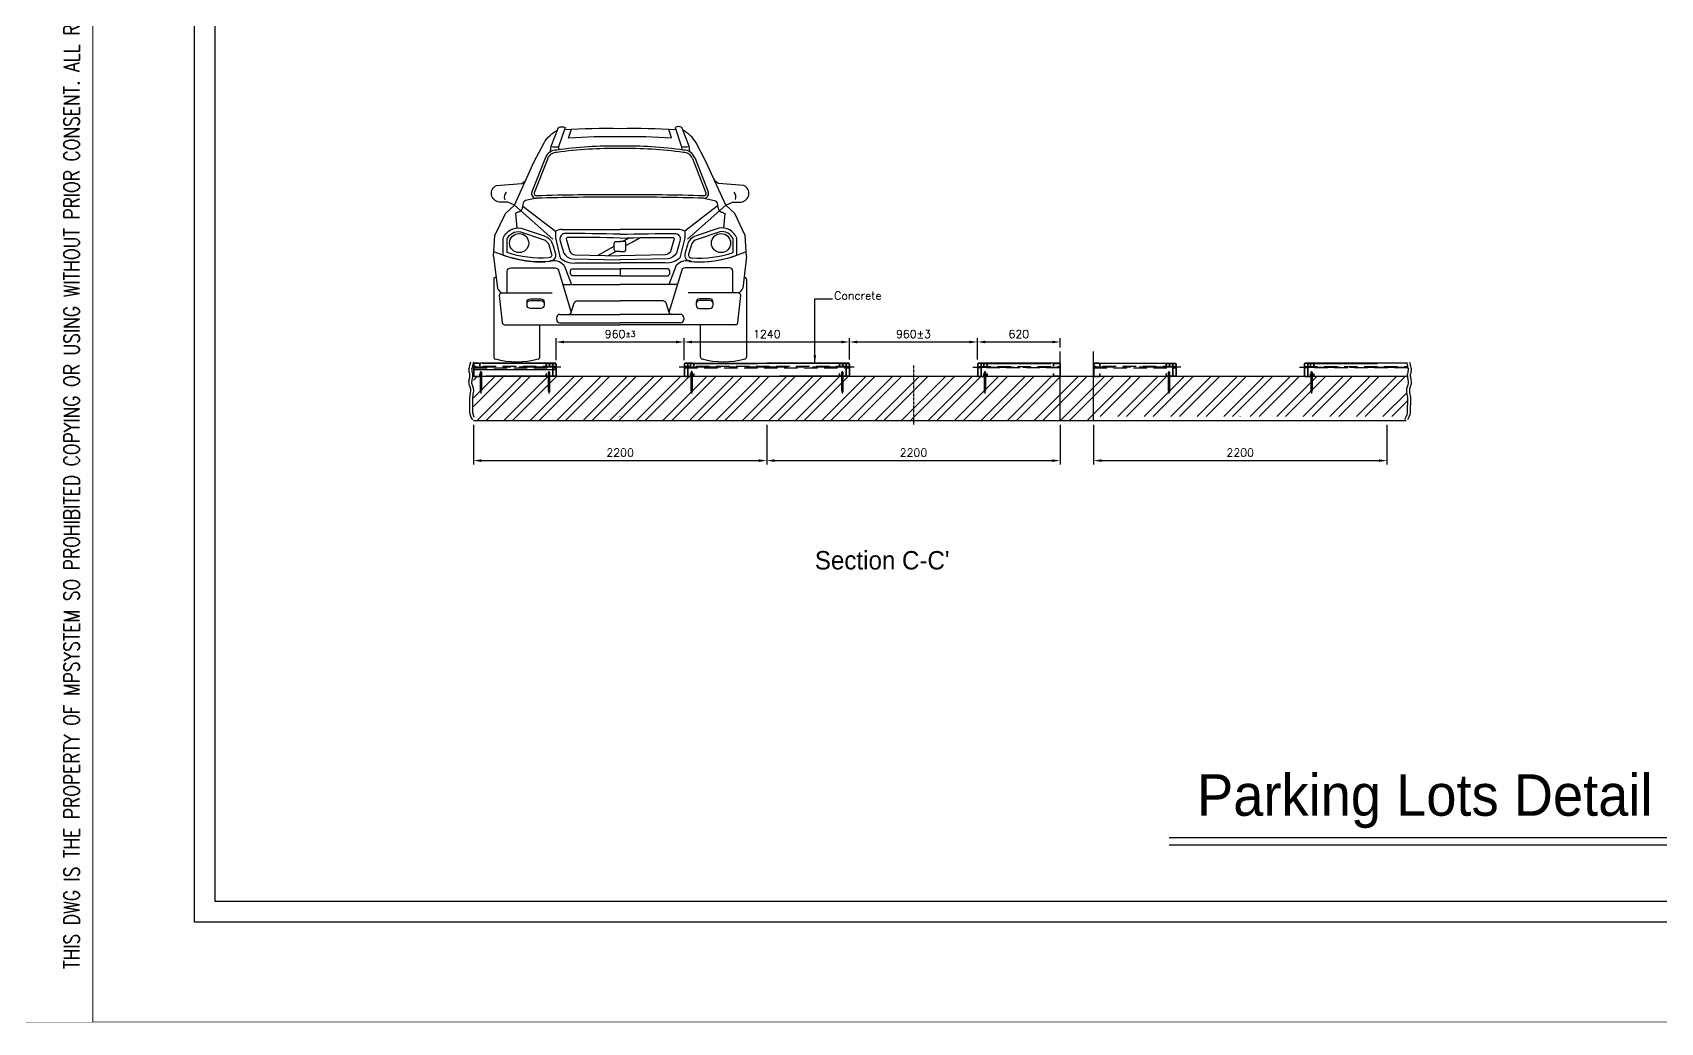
# Model space of a CAD drawing. Header units: millimetres. Extents: x -5 to 1510635, y -6 to 71285.
# Drawn here: x 1149896 to 1174312, y -6 to 14850 of the extents above; entities that cross this region are included whole.
import ezdxf

# ---------------------------------------------------------------- set-up
doc = ezdxf.new("R2010")
doc.units = ezdxf.units.MM
doc.header["$LTSCALE"] = 1000
for name, pattern in [('CENTER', [2, 1.25, -0.25, 0.25, -0.25]), ('DASHEDX2', [1.5, 1, -0.5]), ('PHANTOMX2', [5, 2.5, -0.5, 0.5, -0.5, 0.5, -0.5])]:
    doc.linetypes.add(name, pattern=pattern)
for name, color, linetype in [('1', 1, 'CENTER'), ('2', 42, 'Continuous'), ('3', 3, 'Continuous'), ('4', 4, 'DASHEDX2'), ('5', 5, 'PHANTOMX2'), ('MP-1', 1, 'CENTER'), ('MP-2', 42, 'Continuous'), ('MP-7', 7, 'Continuous'), ('MP-8', 8, 'Continuous'), ('STEELPIPE_D10_-0', 7, 'Continuous'), ('TEXT', 3, 'Continuous')]:
    doc.layers.add(name, color=color, linetype=linetype)
doc.styles.add('ROMANS', font='ROMANS.shx')
doc.styles.add('울릉도L', font='')
doc.styles.get('울릉도L').set_extended_font_data('HYwulM')
doc.dimstyles.get("Standard").update_dxf_attribs({"dimtxt": 0.18, "dimasz": 0.18, "dimexe": 0.18, "dimexo": 0.0625, "dimgap": 0.09, "dimtad": 0, "dimtih": 1, "dimtoh": 1, "dimdec": 4, "dimzin": 0, "dimdsep": 46, "dimtxsty": 'Standard', "dimcen": 0.09, "dimadec": 0, "dimazin": 0, "dimtfac": 1, "dimtdec": 4, "dimtofl": 0, "dimtmove": 0, "dimatfit": 3, "dimfxl": 1, "dimtolj": 1, "dimtzin": 0, "dimarcsym": 0})

# ---------------------------------------------------------------- blocks, each defined once
blk = doc.blocks.new('*D142')
at = {"layer": '2', "color": 1, "lineweight": -2, "transparency": 16777216}
for p, q in [((1159669, 9943), (1159669, 10266)), ((1162149, 9943), (1162149, 10266)), ((1159789, 10206), (1162029, 10206))]:
    blk.add_line(p, q, dxfattribs=at)
at = {"layer": '2', "color": 1, "transparency": 16777216}
for points in [[(1159789, 10226), (1159789, 10186), (1159669, 10206)], [(1162029, 10226), (1162029, 10186), (1162149, 10206)]]:
    blk.add_solid(points, dxfattribs=at)
at = {"layer": 'DEFPOINTS', "color": 0, "transparency": 16777216}
for p in [(1162149, 10206), (1159669, 9883), (1162149, 9883)]:
    blk.add_point(p, dxfattribs=at)
at = {"layer": '2', "color": 7, "transparency": 16777216, "insert": (1160909, 10326), "char_height": 120, "attachment_point": 5, "style": 'ROMANS'}
blk.add_mtext('\\A1;1240', dxfattribs=at)
blk = doc.blocks.new('*D143')
at = {"layer": '2', "color": 1, "lineweight": -2, "transparency": 16777216}
for p, q in [((1160909, 8961), (1160909, 8366)), ((1165309, 8961), (1165309, 8366)), ((1161029, 8426), (1165189, 8426))]:
    blk.add_line(p, q, dxfattribs=at)
at = {"layer": '2', "color": 1, "transparency": 16777216}
for points in [[(1161029, 8446), (1161029, 8406), (1160909, 8426)], [(1165189, 8446), (1165189, 8406), (1165309, 8426)]]:
    blk.add_solid(points, dxfattribs=at)
at = {"layer": 'DEFPOINTS', "color": 0, "transparency": 16777216}
for p in [(1160909, 9021), (1165309, 9021), (1165309, 8426)]:
    blk.add_point(p, dxfattribs=at)
at = {"layer": '2', "color": 7, "transparency": 16777216, "insert": (1163109, 8546), "char_height": 120, "attachment_point": 5, "style": 'ROMANS'}
blk.add_mtext('\\A1;2200', dxfattribs=at)
blk = doc.blocks.new('*D144')
at = {"layer": '2', "color": 1, "lineweight": -2, "transparency": 16777216}
for p, q in [((1156509, 8961), (1156509, 8366)), ((1160909, 8961), (1160909, 8366)), ((1156629, 8426), (1160789, 8426))]:
    blk.add_line(p, q, dxfattribs=at)
at = {"layer": '2', "color": 1, "transparency": 16777216}
for points in [[(1156629, 8446), (1156629, 8406), (1156509, 8426)], [(1160789, 8446), (1160789, 8406), (1160909, 8426)]]:
    blk.add_solid(points, dxfattribs=at)
at = {"layer": 'DEFPOINTS', "color": 0, "transparency": 16777216}
for p in [(1156509, 9021), (1160909, 9021), (1160909, 8426)]:
    blk.add_point(p, dxfattribs=at)
at = {"layer": '2', "color": 7, "transparency": 16777216, "insert": (1158709, 8546), "char_height": 120, "attachment_point": 5, "style": 'ROMANS'}
blk.add_mtext('\\A1;2200', dxfattribs=at)
blk = doc.blocks.new('*D145')
at = {"layer": '2', "color": 1, "lineweight": -2, "transparency": 16777216}
for p, q in [((1164069, 9943), (1164069, 10266)), ((1165309, 10122), (1165309, 10266)), ((1164189, 10206), (1165189, 10206))]:
    blk.add_line(p, q, dxfattribs=at)
at = {"layer": '2', "color": 1, "transparency": 16777216}
for points in [[(1164189, 10226), (1164189, 10186), (1164069, 10206)], [(1165189, 10226), (1165189, 10186), (1165309, 10206)]]:
    blk.add_solid(points, dxfattribs=at)
at = {"layer": 'DEFPOINTS', "color": 0, "transparency": 16777216}
for p in [(1165309, 10206), (1165309, 10062), (1164069, 9883)]:
    blk.add_point(p, dxfattribs=at)
at = {"layer": '2', "color": 7, "transparency": 16777216, "insert": (1164689, 10326), "char_height": 120, "attachment_point": 5, "style": 'ROMANS'}
blk.add_mtext('\\A1;620', dxfattribs=at)
blk = doc.blocks.new('*D146')
at = {"layer": '2', "color": 1, "lineweight": -2, "transparency": 16777216}
for p, q in [((1162149, 9943), (1162149, 10266)), ((1164069, 9943), (1164069, 10266)), ((1162269, 10206), (1163949, 10206))]:
    blk.add_line(p, q, dxfattribs=at)
at = {"layer": '2', "color": 1, "transparency": 16777216}
for points in [[(1162269, 10226), (1162269, 10186), (1162149, 10206)], [(1163949, 10226), (1163949, 10186), (1164069, 10206)]]:
    blk.add_solid(points, dxfattribs=at)
at = {"layer": 'DEFPOINTS', "color": 0, "transparency": 16777216}
for p in [(1164069, 10206), (1162149, 9883), (1164069, 9883)]:
    blk.add_point(p, dxfattribs=at)
at = {"layer": '2', "color": 7, "transparency": 16777216, "insert": (1163109, 10326), "char_height": 120, "attachment_point": 5, "style": 'ROMANS'}
blk.add_mtext('\\A1;960%%P3', dxfattribs=at)
blk = doc.blocks.new('suv2')
at = {"layer": 'MP-2'}
for p, q in [((120045, -45772, 0), (120067, -45705, 0)), ((120817, -45772, 0), (120796, -45705, 0)), ((119872, -45918, 0), (119770, -46174, 0)), ((119888, -45925, 0), (119787, -46181, 0)), ((120974, -45925, 0), (121075, -46181, 0)), ((120991, -45918, 0), (121092, -46174, 0)), ((119492, -46502, 0), (119572, -46336, 0)), ((119572, -46336, 0), (119640, -46274, 0)), ((121291, -46336, 0), (121223, -46274, 0)), ((121370, -46502, 0), (121291, -46336, 0)), ((119482, -46659, 0), (119492, -46502, 0)), ((119995, -46457, 0), (120431, -46457, 0)), ((120867, -46457, 0), (120431, -46457, 0)), ((121380, -46659, 0), (121370, -46502, 0)), ((119482, -46659, 0), (119512, -46897, 0)), ((120011, -46728, 0), (120066, -46871, 0)), ((120851, -46728, 0), (120796, -46871, 0)), ((121380, -46659, 0), (121351, -46897, 0)), ((119483, -46833, 0), (119483, -47412, 0)), ((119502, -46815, 0), (119500, -46815, 0)), ((121361, -46815, 0), (121362, -46815, 0)), ((121380, -46833, 0), (121380, -47412, 0)), ((119585, -46933, 0), (119921, -46933, 0)), ((120109, -46993, 0), (120431, -46993, 0)), ((120753, -46993, 0), (120431, -46993, 0)), ((121277, -46933, 0), (120941, -46933, 0)), ((119953, -47119, 0), (119953, -47132, 0)), ((119979, -47094, 0), (120042, -47094, 0)), ((120042, -47094, 0), (120431, -47094, 0)), ((120065, -47080, 0), (120087, -47007, 0)), ((120431, -47093, 0), (120431, -47093, 0)), ((120820, -47094, 0), (120431, -47094, 0)), ((120798, -47080, 0), (120776, -47007, 0)), ((120884, -47094, 0), (120820, -47094, 0)), ((120909, -47119, 0), (120909, -47132, 0)), ((119565, -47172, 0), (120431, -47172, 0)), ((119829, -47412, 0), (119829, -47172, 0)), ((119979, -47157, 0), (120431, -47157, 0)), ((120884, -47157, 0), (120431, -47157, 0)), ((121297, -47172, 0), (120431, -47172, 0)), ((121033, -47412, 0), (121033, -47172, 0))]:
    blk.add_line(p, q, dxfattribs=at)
at = {"layer": 'MP-2', "elevation": 0}
for points in [[(119640, -46274), (119787, -45947), (119861, -45807, -0.139233), (119959, -45713, -0.251437)], [(119909, -45873), (119913, -45833), (119968, -45691, -0.253027), (120019, -45693), (119970, -45836), (119969, -45861)], [(120953, -45873), (120950, -45833), (120895, -45691, 0.253027), (120843, -45693), (120892, -45836), (120893, -45861)], [(121223, -46274), (121075, -45947), (121002, -45807, 0.139233), (120903, -45713, 0.251437)], [(119640, -46274), (119589, -46251), (119524, -46251, -0.745237), (119503, -46126), (119693, -46112, 0.169699), (119730, -46074, -0.431302)], [(121223, -46274), (121273, -46251), (121339, -46251, 0.745237), (121360, -46126), (121169, -46112, -0.169699), (121133, -46074, 0.431302)], [(119803, -46223), (119722, -46240, 0.276587), (119701, -46270, -0.077857), (119693, -46306, -0.231492), (119671, -46326, 0.061744), (119646, -46337), (119657, -46446)], [(121058, -46223), (121140, -46240, -0.276587), (121161, -46270, 0.077857), (121169, -46306, 0.231492), (121191, -46326, -0.061744), (121216, -46337), (121206, -46446)], [(119583, -46630), (119583, -46528, -0.33789), (119683, -46474), (119853, -46531, -0.276993), (119899, -46580), (119917, -46642, -0.555849), (119896, -46670, -0.096892), (119583, -46630, -4.643701)], [(119947, -46470), (119947, -46520), (119982, -46669, 0.223179), (120092, -46708), (120431, -46708)], [(120431, -46493, 0.006475), (120012, -46487, 0.451347), (119982, -46544), (120010, -46634, 0.251202), (120071, -46676), (120431, -46684)], [(120916, -46470), (120916, -46520), (120880, -46669, -0.223179), (120771, -46708), (120431, -46708)], [(120431, -46493, -0.006475), (120850, -46487, -0.451347), (120880, -46544), (120853, -46634, -0.251202), (120791, -46676), (120431, -46684)], [(121279, -46630), (121279, -46528, 0.33789), (121179, -46474), (121010, -46531, 0.276993), (120963, -46580), (120945, -46642, 0.555849), (120967, -46670, 0.096892), (121279, -46630, 4.643701)], [(120431, -46521, 0.006132), (120035, -46516, 0.412561), (120028, -46535), (120055, -46622, 0.233136), (120091, -46647), (120431, -46655)], [(120431, -46621), (120400, -46621, -0.414214), (120387, -46608), (120387, -46559, -0.414214), (120400, -46546), (120431, -46546)], [(120431, -46521, -0.006132), (120828, -46516, -0.412561), (120835, -46535), (120808, -46622, -0.233136), (120771, -46647), (120431, -46655)], [(120431, -46621), (120463, -46621, 0.414214), (120475, -46608), (120475, -46559, 0.414214), (120463, -46546), (120431, -46546)], [(119548, -47156), (119526, -46952, -0.445607), (119543, -46933), (119585, -46933), (119585, -46770, -0.414214), (119611, -46745), (119944, -46745, -0.329629), (119968, -46763), (120065, -47079)], [(121315, -47156), (121336, -46952, 0.445607), (121319, -46933), (121277, -46933), (121277, -46770, 0.414214), (121252, -46745), (120918, -46745, 0.329629), (120894, -46763), (120797, -47079)], [(119733, -47025), (119733, -47015, -0.414214), (119758, -46990), (119836, -46990, -0.414214), (119861, -47015), (119861, -47025)], [(121129, -47025), (121129, -47015, 0.414214), (121104, -46990), (121026, -46990, 0.414214), (121001, -47015), (121001, -47025)]]:
    blk.add_lwpolyline(points, format="xyb", dxfattribs=at)
for points in [[(119640, -46274), (119927, -46530)], [(119702, -46282), (119947, -46470)], [(121160, -46282), (120916, -46470)], [(121223, -46274), (120936, -46530)], [(120261, -46651), (120387, -46581)], [(120342, -46653), (120399, -46621)], [(120449, -46546), (120496, -46520)], [(120475, -46578), (120583, -46518)], [(120475, -46578), (120570, -46526)], [(120001, -46871), (120431, -46871)], [(120861, -46871), (120431, -46871)]]:
    blk.add_lwpolyline(points, dxfattribs=at)
for points in [[(119555, -46650), (119555, -46522, -0.358493), (119690, -46447), (119861, -46505, -0.271761), (119926, -46573), (119944, -46633, -0.529077), (119896, -46698, -0.102375)], [(121307, -46650), (121307, -46522, 0.358493), (121172, -46447), (121002, -46505, 0.271761), (120936, -46573), (120918, -46633, 0.529077), (120967, -46698, 0.102375)], [(120077, -46751), (120431, -46751), (120431, -46805), (120077, -46805, -0.414214), (120060, -46788), (120060, -46768, -0.414214)], [(120785, -46751), (120431, -46751), (120431, -46805), (120785, -46805, 0.414214), (120803, -46788), (120803, -46768, 0.414214)], [(119758, -46978), (119836, -46978, -0.414214), (119861, -47003), (119861, -47025, -0.414214), (119836, -47050), (119758, -47050, -0.414214), (119733, -47025), (119733, -47003, -0.414214)], [(121104, -46978), (121026, -46978, 0.414214), (121001, -47003), (121001, -47025, 0.414214), (121026, -47050), (121104, -47050, 0.414214), (121129, -47025), (121129, -47003, 0.414214)]]:
    blk.add_lwpolyline(points, format="xyb", close=True, dxfattribs=at)
at = {"layer": 'MP-2'}
for centre in [(119674, -46559, 0), (121188, -46559, 0)]:
    blk.add_circle(centre, 71.8, dxfattribs=at)
for centre, radius, start, end in [((120318, -50435, 0), 4735, 88.6356, 93.7012), ((120324, -49036, 0), 3275, 88.1317, 94.8905), ((120544, -50435, 0), 4735, 86.2988, 91.3644), ((120538, -49036, 0), 3275, 85.1095, 91.8683), ((119956, -45952, 0), 91.3, 90.0354, 158.4361), ((119956, -45952, 0), 73.4, 90.0354, 158.4361), ((119949, -45690, 0), 148, 255.791, 278.1256), ((120389, -49008, 0), 3177, 89.2337, 97.8708), ((120389, -49008, 0), 3159, 89.2337, 97.8708), ((120473, -49008, 0), 3177, 82.1292, 90.7663), ((120473, -49008, 0), 3159, 82.1292, 90.7663), ((120913, -45690, 0), 148, 261.8744, 284.209), ((120906, -45952, 0), 91.3, 21.5639, 89.9646), ((120906, -45952, 0), 73.4, 21.5639, 89.9646), ((119618, -46213, 0), 55.2, 137.9713, 199.2313), ((119803, -46187, 0), 35.5, 158.4361, 271.8675), ((119803, -46187, 0), 17.6, 158.4361, 271.8675), ((120293, -61209, 0), 15012, 89.4729, 91.8675), ((120293, -61209, 0), 14994, 89.4729, 91.8675), ((120569, -61209, 0), 15012, 88.1325, 90.5271), ((120569, -61209, 0), 14994, 88.1325, 90.5271), ((121059, -46187, 0), 35.5, 268.1325, 21.5639), ((121059, -46187, 0), 17.6, 268.1325, 21.5639), ((121245, -46213, 0), 55.2, 340.7687, 42.0287), ((119993, -46546, 0), 88.8, 88.2224, 121.1265), ((120870, -46546, 0), 88.8, 58.8735, 91.7776), ((119842, -45851, 0), 849, 245.1294, 272.0386), ((121020, -45851, 0), 849, 267.9614, 294.8706), ((119933, -46792, 0), 101, 39.1549, 111.3946), ((120930, -46792, 0), 101, 68.6054, 140.8451), ((119500, -46833, 0), 17.6, 90, 180), ((121362, -46833, 0), 17.6, 0, 90), ((119570, -46878, 0), 61.4, 197.843, 244.1266), ((120109, -47018, 0), 25.1, 90, 153.6779), ((120753, -47018, 0), 25.1, 26.3221, 90), ((121292, -46878, 0), 61.4, 295.8734, 342.157), ((119979, -47119, 0), 25.1, 90, 180), ((120042, -47069, 0), 25.1, 270, 333.6779), ((120820, -47069, 0), 25.1, 206.3221, 270), ((120884, -47119, 0), 25.1, 0, 90), ((119565, -47154, 0), 17.6, 186.0723, 270), ((119979, -47132, 0), 25.1, 180, 270), ((120884, -47132, 0), 25.1, 270, 0), ((121297, -47154, 0), 17.6, 270, 353.9277), ((119500, -47412, 0), 17.6, 180, 254.7784), ((119656, -46839, 0), 611, 254.7784, 285.2216), ((119812, -47412, 0), 17.6, 285.2216, 0), ((121051, -47412, 0), 17.6, 180, 254.7784), ((121206, -46839, 0), 611, 254.7784, 285.2216), ((121362, -47412, 0), 17.6, 285.2216, 0)]:
    blk.add_arc(centre, radius, start, end, dxfattribs=at)
blk = doc.blocks.new('*D147')
at = {"layer": '2', "color": 1, "lineweight": -2, "transparency": 16777216}
for p, q in [((1165809, 8961), (1165809, 8366)), ((1170209, 8961), (1170209, 8366)), ((1165929, 8426), (1170089, 8426))]:
    blk.add_line(p, q, dxfattribs=at)
at = {"layer": '2', "color": 1, "transparency": 16777216}
for points in [[(1165929, 8446), (1165929, 8406), (1165809, 8426)], [(1170089, 8446), (1170089, 8406), (1170209, 8426)]]:
    blk.add_solid(points, dxfattribs=at)
at = {"layer": 'DEFPOINTS', "color": 0, "transparency": 16777216}
for p in [(1165809, 9021), (1170209, 9021), (1170209, 8426)]:
    blk.add_point(p, dxfattribs=at)
at = {"layer": '2', "color": 7, "transparency": 16777216, "insert": (1168009, 8546), "char_height": 120, "attachment_point": 5, "style": 'ROMANS'}
blk.add_mtext('\\A1;2200', dxfattribs=at)
blk = doc.blocks.new('6461321')
at = {"layer": '3'}
for p, q in [((35581, 30055), (35581, 29887)), ((35586, 30055), (35586, 29887)), ((35665, 30071), (35597, 30071)), ((35665, 30066), (35597, 30066)), ((35677, 30031), (35677, 30055)), ((35681, 30031), (35681, 30055)), ((35597, 29876), (35665, 29876)), ((35597, 29871), (35665, 29871)), ((35681, 30031), (35677, 30031)), ((35677, 29911), (35681, 29911)), ((35677, 29887), (35677, 29911)), ((35681, 29887), (35681, 29911))]:
    blk.add_line(p, q, dxfattribs=at)
for centre, radius, start, end in [((35597, 30055), 16, 90, 180), ((35597, 30055), 11.4, 90, 180), ((35665, 30055), 16, 0, 90), ((35665, 30055), 11.4, 0, 90), ((35597, 29887), 16, 180, 270), ((35597, 29887), 11.4, 180, 270), ((35665, 29887), 16, 270, 0), ((35665, 29887), 11.4, 270, 0)]:
    blk.add_arc(centre, radius, start, end, dxfattribs=at)
blk = doc.blocks.new('64654132')
at = {"layer": '1'}
blk.add_line((36681, 19299), (36681, 19199), dxfattribs=at)
blk.add_line((36681, 19299), (36681, 19199), dxfattribs=at)
at = {"layer": '4'}
for p, q in [((36671, 19327), (36671, 19047)), ((36671, 19327), (36691, 19327)), ((36691, 19327), (36691, 19027)), ((36671, 19047), (36691, 19027))]:
    blk.add_line(p, q, dxfattribs=at)
at = {"layer": 'MP-1', "ltscale": 0.5}
blk.add_line((36681, 19345), (36681, 19009), dxfattribs=at)
blk = doc.blocks.new('*D141')
at = {"layer": '2', "color": 1, "lineweight": -2, "transparency": 16777216}
for p, q in [((1157749, 9932), (1157749, 10266)), ((1159669, 9932), (1159669, 10266)), ((1157869, 10206), (1159549, 10206))]:
    blk.add_line(p, q, dxfattribs=at)
at = {"layer": '2', "color": 1, "transparency": 16777216}
for points in [[(1157869, 10226), (1157869, 10186), (1157749, 10206)], [(1159549, 10226), (1159549, 10186), (1159669, 10206)]]:
    blk.add_solid(points, dxfattribs=at)
at = {"layer": 'DEFPOINTS', "color": 0, "transparency": 16777216}
for p in [(1159669, 10206), (1157749, 9872), (1159669, 9872)]:
    blk.add_point(p, dxfattribs=at)
at = {"layer": '2', "color": 7, "transparency": 16777216, "insert": (1158709, 10326), "char_height": 120, "attachment_point": 5, "style": 'ROMANS'}
blk.add_mtext('\\A1;960{\\H84.000000;±3}', dxfattribs=at)

msp = doc.modelspace()

# ---------------------------------------------------------------- hatches: boundary and pattern name
at = {"layer": 'MP-8'}
h = msp.add_hatch(dxfattribs=at)
h.set_pattern_fill('ANSI32', color=1, scale=750, style=0)
h.set_pattern_definition([(45, (627209.18, 276360.12), (-198.87378, 198.87378), []), (45, (627341.76, 276360.12), (-198.87378, 198.87378), [])])
h.paths.add_polyline_path([(1160908.567, 9688.278), (1156508.567, 9688.278), (1156508.567, 9028.278), (1160908.567, 9028.278)])
h.paths.add_polyline_path([(1163108.567, 9688.278), (1160908.567, 9688.278), (1160908.567, 9028.278), (1163108.567, 9028.278)])
h.paths.add_polyline_path([(1165308.567, 9688.278), (1163108.567, 9688.278), (1163108.567, 9028.278), (1165308.567, 9028.278)])
h.paths.add_polyline_path([(1165808.567, 9688.278), (1165308.567, 9688.278), (1165308.567, 9028.278), (1165808.567, 9028.278)])
h.paths.add_polyline_path([(1170208.567, 9688.278), (1165808.567, 9688.278), (1165808.567, 9088.278), (1170208.567, 9088.278)])
h.paths.add_polyline_path([(1170503.03, 9465.797), (1170502.744, 9483.897), (1170504.842, 9500.788), (1170508.651, 9516.707), (1170513.499, 9531.894), (1170518.715, 9546.588), (1170523.627, 9561.028), (1170527.562, 9575.455), (1170529.848, 9590.105), (1170530.023, 9605.163), (1170528.468, 9620.583), (1170525.772, 9636.264), (1170522.524, 9652.105), (1170519.316, 9668.004), (1170516.016, 9688.278), (1170208.567, 9688.278), (1170208.567, 9088.278), (1170499.27, 9088.278), (1170508.542, 9113.165), (1170515.186, 9145.748), (1170516.594, 9374.962), (1170514.424, 9401.189), (1170510.334, 9424.815), (1170505.983, 9446.223)])

# ---------------------------------------------------------------- linework, layer by layer
at = {"layer": '1', "ltscale": 0.03}
msp.add_line((1163108.567, 9854.107), (1163108.567, 8960.319), dxfattribs=at)
at = {"layer": '2'}
for p, q in [((1157743.567, 9888.278), (1156608.567, 9888.278)), ((1159818.567, 9888.278), (1161998.567, 9888.278)), ((1162143.567, 9888.278), (1160908.567, 9888.278)), ((1162093.967, 9883.678), (1162093.967, 9693.278)), ((1162098.567, 9883.278), (1162098.567, 9692.878)), ((1164123.167, 9883.678), (1164178.567, 9883.678)), ((1165308.567, 9888.278), (1164168.567, 9888.278)), ((1165308.567, 9888.278), (1165308.567, 9688.278)), ((1165808.567, 9888.278), (1165808.567, 9688.278)), ((1165808.567, 9888.278), (1166948.567, 9888.278)), ((1166993.967, 9883.678), (1166938.567, 9883.678)), ((1169023.167, 9883.678), (1169078.567, 9883.678)), ((1170506.301, 9888.278), (1169068.567, 9888.278))]:
    msp.add_line(p, q, dxfattribs=at)
at = {"layer": '3', "color": 1}
for p, q in [((1158704.296, 9088.278), (1158708.567, 9092.549)), ((1168004.296, 9088.278), (1168008.567, 9092.549))]:
    msp.add_line(p, q, dxfattribs=at)
at = {"layer": '3'}
for p, q in [((1166944.052, 2770.133), (1175577.944, 2770.133)), ((1166944.052, 2659.022), (1175577.944, 2659.022))]:
    msp.add_line(p, q, dxfattribs=at)
at = {"layer": '4'}
for p, q in [((1157643.567, 9883.678), (1156508.567, 9883.678)), ((1157643.567, 9883.678), (1156508.567, 9883.678)), ((1159773.567, 9883.678), (1160908.567, 9883.678)), ((1162043.567, 9883.678), (1160908.567, 9883.678)), ((1164168.567, 9883.678), (1165308.567, 9883.678)), ((1164168.567, 9883.678), (1165308.567, 9883.678)), ((1166948.567, 9883.678), (1165808.567, 9883.678)), ((1166948.567, 9883.678), (1165808.567, 9883.678)), ((1169068.567, 9883.678), (1170507.594, 9883.678)), ((1169068.567, 9883.678), (1170507.594, 9883.678)), ((1157698.983, 9692.878), (1156508.567, 9692.878)), ((1162098.983, 9692.878), (1160908.567, 9692.878))]:
    msp.add_line(p, q, dxfattribs=at)
at = {"layer": '4', "ltscale": 0.2}
for p, q in [((1157748.567, 9838.278), (1156513.167, 9838.278)), ((1156513.167, 9818.278), (1157748.567, 9818.278)), ((1162148.567, 9838.278), (1159668.567, 9838.278)), ((1159668.567, 9818.278), (1162148.567, 9818.278)), ((1164068.567, 9838.278), (1165303.967, 9838.278)), ((1165303.967, 9818.278), (1164068.567, 9818.278)), ((1167048.567, 9838.278), (1165808.567, 9838.278)), ((1165808.567, 9818.278), (1167048.567, 9818.278)), ((1168968.567, 9838.278), (1170519.325, 9838.278)), ((1170523.291, 9818.278), (1168968.567, 9818.278))]:
    msp.add_line(p, q, dxfattribs=at)
at = {"layer": '5'}
for p, q in [((1165308.567, 9021.092), (1165308.567, 10062.474)), ((1165808.567, 9021.092), (1165808.567, 10062.474)), ((1156441.862, 9809.14), (1156438.413, 9815.301)), ((1156438.413, 9815.301), (1156438.562, 9787.855)), ((1156438.562, 9787.855), (1156441.108, 9765.453)), ((1156450.107, 9850.718), (1156441.862, 9809.14)), ((1156464.348, 9901.385), (1156450.107, 9850.718)), ((1156486.615, 9809.14), (1156483.166, 9815.301)), ((1156483.166, 9815.301), (1156483.314, 9787.855)), ((1156483.314, 9787.855), (1156485.861, 9765.453)), ((1156494.86, 9850.718), (1156486.615, 9809.14)), ((1156509.101, 9901.385), (1156494.86, 9850.718)), ((1170502.618, 9901.385), (1170516.858, 9850.718)), ((1170516.858, 9850.718), (1170525.103, 9809.14)), ((1170525.103, 9809.14), (1170528.552, 9815.301)), ((1170528.404, 9787.855), (1170525.857, 9765.453)), ((1170528.552, 9815.301), (1170528.404, 9787.855)), ((1170547.37, 9901.385), (1170561.611, 9850.718)), ((1170561.611, 9850.718), (1170569.856, 9809.14)), ((1170569.856, 9809.14), (1170573.305, 9815.301)), ((1170573.156, 9787.855), (1170570.61, 9765.453)), ((1170573.305, 9815.301), (1170573.156, 9787.855)), ((1156438.497, 9620.583), (1156436.942, 9605.163)), ((1156436.942, 9605.163), (1156437.118, 9590.105)), ((1156437.118, 9590.105), (1156439.404, 9575.455)), ((1156441.193, 9636.264), (1156438.497, 9620.583)), ((1156439.404, 9575.455), (1156443.339, 9561.028)), ((1156441.108, 9765.453), (1156444.853, 9746.747)), ((1156444.441, 9652.105), (1156441.193, 9636.264)), ((1156443.339, 9561.028), (1156448.25, 9546.588)), ((1156447.65, 9668.004), (1156444.441, 9652.105)), ((1156444.853, 9746.747), (1156448.599, 9730.39)), ((1156450.23, 9683.859), (1156447.65, 9668.004)), ((1156448.25, 9546.588), (1156453.466, 9531.894)), ((1156448.599, 9730.39), (1156451.145, 9715.032)), ((1156451.592, 9699.569), (1156450.23, 9683.859)), ((1156451.145, 9715.032), (1156451.592, 9699.569)), ((1156453.466, 9531.894), (1156458.315, 9516.707)), ((1156483.25, 9620.583), (1156481.695, 9605.163)), ((1156481.695, 9605.163), (1156481.87, 9590.105)), ((1156481.87, 9590.105), (1156484.156, 9575.455)), ((1156485.946, 9636.264), (1156483.25, 9620.583)), ((1156484.156, 9575.455), (1156488.091, 9561.028)), ((1156485.861, 9765.453), (1156489.606, 9746.747)), ((1156489.194, 9652.105), (1156485.946, 9636.264)), ((1156488.091, 9561.028), (1156493.003, 9546.588)), ((1156492.402, 9668.004), (1156489.194, 9652.105)), ((1156489.606, 9746.747), (1156493.352, 9730.39)), ((1156494.983, 9683.859), (1156492.402, 9668.004)), ((1156493.003, 9546.588), (1156498.219, 9531.894)), ((1156493.352, 9730.39), (1156495.898, 9715.032)), ((1156496.344, 9699.569), (1156494.983, 9683.859)), ((1156495.898, 9715.032), (1156496.344, 9699.569)), ((1156498.219, 9531.894), (1156503.067, 9516.707)), ((1170513.499, 9531.894), (1170508.651, 9516.707)), ((1170518.715, 9546.588), (1170513.499, 9531.894)), ((1170515.82, 9715.032), (1170515.374, 9699.569)), ((1170515.374, 9699.569), (1170516.735, 9683.859)), ((1170518.366, 9730.39), (1170515.82, 9715.032)), ((1170516.735, 9683.859), (1170519.316, 9668.004)), ((1170522.112, 9746.747), (1170518.366, 9730.39)), ((1170523.627, 9561.028), (1170518.715, 9546.588)), ((1170519.316, 9668.004), (1170522.524, 9652.105)), ((1170525.857, 9765.453), (1170522.112, 9746.747)), ((1170522.524, 9652.105), (1170525.772, 9636.264)), ((1170527.562, 9575.455), (1170523.627, 9561.028)), ((1170525.772, 9636.264), (1170528.468, 9620.583)), ((1170529.848, 9590.105), (1170527.562, 9575.455)), ((1170528.468, 9620.583), (1170530.023, 9605.163)), ((1170530.023, 9605.163), (1170529.848, 9590.105)), ((1170558.252, 9531.894), (1170553.403, 9516.707)), ((1170563.468, 9546.588), (1170558.252, 9531.894)), ((1170560.573, 9715.032), (1170560.126, 9699.569)), ((1170560.126, 9699.569), (1170561.488, 9683.859)), ((1170563.119, 9730.39), (1170560.573, 9715.032)), ((1170561.488, 9683.859), (1170564.068, 9668.004)), ((1170566.865, 9746.747), (1170563.119, 9730.39)), ((1170568.38, 9561.028), (1170563.468, 9546.588)), ((1170564.068, 9668.004), (1170567.277, 9652.105)), ((1170570.61, 9765.453), (1170566.865, 9746.747)), ((1170567.277, 9652.105), (1170570.525, 9636.264)), ((1170572.314, 9575.455), (1170568.38, 9561.028)), ((1170570.525, 9636.264), (1170573.221, 9620.583)), ((1170574.6, 9590.105), (1170572.314, 9575.455)), ((1170573.221, 9620.583), (1170574.776, 9605.163)), ((1170574.776, 9605.163), (1170574.6, 9590.105)), ((1156452.542, 9401.189), (1156450.372, 9374.962)), ((1156450.372, 9374.962), (1156451.779, 9145.748)), ((1156456.631, 9424.815), (1156452.542, 9401.189)), ((1156460.982, 9446.223), (1156456.631, 9424.815)), ((1156458.315, 9516.707), (1156462.124, 9500.788)), ((1156463.935, 9465.797), (1156460.982, 9446.223)), ((1156462.124, 9500.788), (1156464.221, 9483.897)), ((1156464.221, 9483.897), (1156463.935, 9465.797)), ((1156497.294, 9401.189), (1156495.124, 9374.962)), ((1156495.124, 9374.962), (1156496.532, 9145.748)), ((1156501.384, 9424.815), (1156497.294, 9401.189)), ((1156505.735, 9446.223), (1156501.384, 9424.815)), ((1156503.067, 9516.707), (1156506.876, 9500.788)), ((1156508.688, 9465.797), (1156505.735, 9446.223)), ((1156506.876, 9500.788), (1156508.974, 9483.897)), ((1156508.974, 9483.897), (1156508.688, 9465.797)), ((1170504.842, 9500.788), (1170502.744, 9483.897)), ((1170502.744, 9483.897), (1170503.03, 9465.797)), ((1170503.03, 9465.797), (1170505.983, 9446.223)), ((1170508.651, 9516.707), (1170504.842, 9500.788)), ((1170505.983, 9446.223), (1170510.334, 9424.815)), ((1170510.334, 9424.815), (1170514.424, 9401.189)), ((1170514.424, 9401.189), (1170516.594, 9374.962)), ((1170516.594, 9374.962), (1170515.186, 9145.748)), ((1170549.594, 9500.788), (1170547.497, 9483.897)), ((1170547.497, 9483.897), (1170547.783, 9465.797)), ((1170547.783, 9465.797), (1170550.736, 9446.223)), ((1170553.403, 9516.707), (1170549.594, 9500.788)), ((1170550.736, 9446.223), (1170555.087, 9424.815)), ((1170555.087, 9424.815), (1170559.176, 9401.189)), ((1170559.176, 9401.189), (1170561.346, 9374.962)), ((1170561.346, 9374.962), (1170559.939, 9145.748)), ((1156451.779, 9145.748), (1156458.423, 9113.165)), ((1156458.423, 9113.165), (1156471.962, 9076.827)), ((1156471.962, 9076.827), (1156494.054, 9036.351)), ((1156496.532, 9145.748), (1156503.176, 9113.165)), ((1156503.176, 9113.165), (1156516.715, 9076.827)), ((1170495.003, 9076.827), (1170472.912, 9036.351)), ((1170508.542, 9113.165), (1170495.003, 9076.827)), ((1170515.186, 9145.748), (1170508.542, 9113.165)), ((1170539.756, 9076.827), (1170517.665, 9036.351)), ((1170553.295, 9113.165), (1170539.756, 9076.827)), ((1170559.939, 9145.748), (1170553.295, 9113.165))]:
    msp.add_line(p, q, dxfattribs=at)
at = {"layer": 'MP-1', "ltscale": 0.5}
for p, q in [((1157817.489, 9828.278), (1156513.167, 9828.278)), ((1162217.489, 9828.278), (1159584.818, 9828.278)), ((1163999.645, 9828.278), (1165303.967, 9828.278)), ((1167117.489, 9828.278), (1165808.567, 9828.278)), ((1168899.645, 9828.278), (1170521.308, 9828.278))]:
    msp.add_line(p, q, dxfattribs=at)
at = {"layer": 'MP-2'}
for points, const_width in [([(1150800, 0), (1150800, 29700), (1192800, 29700), (1192800, 0)], 11.111), ([(1150800, 0), (1113000, 0), (1113000, 26730), (1150800, 26730)], 5.625)]:
    msp.add_lwpolyline(points, close=True, dxfattribs=dict(at, const_width=const_width))
at = {"layer": 'MP-7'}
for points in [[(1152325, 28200), (1191275, 28200), (1191275, 1500), (1152325, 1500)], [(1190963.182, 1811.818), (1152636.818, 1811.818), (1152636.818, 27888.182), (1190963.182, 27888.182)]]:
    msp.add_lwpolyline(points, close=True, dxfattribs=at)
at = {"layer": 'MP-8'}
for p, q in [((1165808.567, 9688.278), (1156508.567, 9688.278)), ((1170529.563, 9688.278), (1165808.567, 9688.278)), ((1156508.567, 9028.278), (1165808.567, 9028.278)), ((1165808.567, 9028.278), (1170499.27, 9028.278))]:
    msp.add_line(p, q, dxfattribs=at)
at = {"layer": 'STEELPIPE_D10_-0'}
msp.add_line((1157748.567, 9788.278), (1156508.567, 9788.278), dxfattribs=at)

# ---------------------------------------------------------------- block references
at = {"layer": 'MP-8', "xscale": 2, "yscale": 2, "zscale": 2}
msp.add_blockref('suv2', (917846.18, 104808.487, 0), dxfattribs=at)
at = {"layer": 'STEELPIPE_D10_-0'}
for name, p in [('6461321', (1120927.232, -20182.671)), ('64654132', (1120957.232, -9574.767)), ('6461321', (1124087.232, -20182.671)), ('6461321', (1124137.232, -20182.671)), ('64654132', (1123097.232, -9574.167)), ('64654132', (1125357.232, -9574.767)), ('6461321', (1128487.232, -20182.671)), ('6461321', (1128537.232, -20182.671)), ('6461321', (1130227.232, -20182.671)), ('64654132', (1130257.232, -9574.767)), ('6461321', (1133387.232, -20182.671)), ('6461321', (1133437.232, -20182.671))]:
    msp.add_blockref(name, p, dxfattribs=at)
at = {"layer": 'STEELPIPE_D10_-0', "xscale": -1}
for name, p in [('64654132', (1193299.901, -9574.767)), ('6461321', (1193279.901, -20182.671)), ('6461321', (1193329.901, -20182.671)), ('6461321', (1197679.901, -20182.671)), ('6461321', (1197729.901, -20182.671)), ('64654132', (1200859.901, -9574.767)), ('6461321', (1200889.901, -20182.671)), ('6461321', (1202579.901, -20182.671)), ('6461321', (1202629.901, -20182.671)), ('64654132', (1205759.901, -9574.767))]:
    msp.add_blockref(name, p, dxfattribs=at)

# ---------------------------------------------------------------- texts
at = {"layer": '2', "color": 7, "insert": (1161919.576, 10842.681), "char_height": 120, "attachment_point": 7, "style": 'ROMANS'}
msp.add_mtext('Concrete', dxfattribs=at)
at = {"layer": 'MP-8', "style": 'ROMANS', "width": 0.8}
msp.add_text('THIS DWG IS THE PROPERTY OF MPSYSTEM SO PROHIBITED COPYING OR USING WITHOUT PRIOR CONSENT. ALL RIGHTS RESERVED. IF IN DOUBT, ASK TO DESIGN DEPT.', height=233.28, rotation=90, dxfattribs=at).set_placement((1150597.681, 797.668))
at = {"layer": 'TEXT', "color": 0, "style": '울릉도L'}
for s, height, p in [("Section C-C'", 276.5952, (1161629.481, 6792.034)), ('Parking Lots Detail', 622.22222, (1167361.849, 3096.246))]:
    msp.add_text(s, height=height, dxfattribs=at).set_placement(p)

# ---------------------------------------------------------------- dimensions: what is measured, and where the dimension line sits
at = {"layer": '2'}
for base, p1, p2, override, picture, middle in [((1159668.567, 10205.51), (1157748.567, 9872.278), (1159668.567, 9872.278), {"dimscale": 60, "dimtxt": 2, "dimasz": 2, "dimexe": 1, "dimexo": 1, "dimgap": 1, "dimtad": 1, "dimtih": 0, "dimtoh": 0, "dimdec": 2, "dimlfac": 0.5, "dimzin": 8, "dimtxsty": 'ROMANS', "dimclrd": 1, "dimclre": 1, "dimclrt": 7, "dimtol": 1, "dimlim": 0, "dimtp": 3, "dimtm": 3, "dimtfac": 0.7, "dimtdec": 0, "dimtix": 1, "dimtofl": 1}, '*D141', (1158708.567, 10325.51)), ((1162148.567, 10205.51), (1159668.567, 9883.278), (1162148.567, 9883.278), {"dimscale": 60, "dimtxt": 2, "dimasz": 2, "dimexe": 1, "dimexo": 1, "dimgap": 1, "dimtad": 1, "dimtih": 0, "dimtoh": 0, "dimdec": 2, "dimlfac": 0.5, "dimzin": 8, "dimtxsty": 'ROMANS', "dimclrd": 1, "dimclre": 1, "dimclrt": 7, "dimtdec": 2, "dimtix": 1, "dimtofl": 1}, '*D142', (1160908.567, 10325.51)), ((1165308.567, 10205.51), (1164068.567, 9883.278), (1165308.567, 10062.474), {"dimscale": 60, "dimtxt": 2, "dimasz": 2, "dimexe": 1, "dimexo": 1, "dimgap": 1, "dimtad": 1, "dimtih": 0, "dimtoh": 0, "dimdec": 2, "dimlfac": 0.5, "dimzin": 8, "dimtxsty": 'ROMANS', "dimclrd": 1, "dimclre": 1, "dimclrt": 7, "dimtdec": 2, "dimtix": 1, "dimtofl": 1}, '*D145', (1164688.567, 10325.51)), ((1160908.567, 8426.079), (1156508.567, 9021.092), (1160908.567, 9021.092), {"dimscale": 60, "dimtxt": 2, "dimasz": 2, "dimexe": 1, "dimexo": 1, "dimgap": 1, "dimtad": 1, "dimtih": 0, "dimtoh": 0, "dimdec": 2, "dimlfac": 0.5, "dimzin": 8, "dimtxsty": 'ROMANS', "dimclrd": 1, "dimclre": 1, "dimclrt": 7, "dimtdec": 2, "dimtix": 1, "dimtofl": 1}, '*D144', (1158708.567, 8546.079)), ((1165308.567, 8426.079), (1160908.567, 9021.092), (1165308.567, 9021.092), {"dimscale": 60, "dimtxt": 2, "dimasz": 2, "dimexe": 1, "dimexo": 1, "dimgap": 1, "dimtad": 1, "dimtih": 0, "dimtoh": 0, "dimdec": 2, "dimlfac": 0.5, "dimzin": 8, "dimtxsty": 'ROMANS', "dimclrd": 1, "dimclre": 1, "dimclrt": 7, "dimtdec": 2, "dimtix": 1, "dimtofl": 1}, '*D143', (1163108.567, 8546.079)), ((1170208.567, 8426.079), (1165808.567, 9021.092), (1170208.567, 9021.092), {"dimscale": 60, "dimtxt": 2, "dimasz": 2, "dimexe": 1, "dimexo": 1, "dimgap": 1, "dimtad": 1, "dimtih": 0, "dimtoh": 0, "dimdec": 2, "dimlfac": 0.5, "dimzin": 8, "dimtxsty": 'ROMANS', "dimclrd": 1, "dimclre": 1, "dimclrt": 7, "dimtdec": 2, "dimtix": 1, "dimtofl": 1}, '*D147', (1168008.567, 8546.079))]:
    dim = msp.add_linear_dim(base=base, p1=p1, p2=p2, dimstyle='Standard', override=override, dxfattribs=at)
    dim.commit()
    dim.dimension.update_dxf_attribs({"geometry": picture, "text_midpoint": middle})
dim = msp.add_linear_dim(base=(1164068.567, 10205.51), p1=(1162148.567, 9883.278), p2=(1164068.567, 9883.278), text='960%%P3', dimstyle='Standard', override={"dimscale": 60, "dimtxt": 2, "dimasz": 2, "dimexe": 1, "dimexo": 1, "dimgap": 1, "dimtad": 1, "dimtih": 0, "dimtoh": 0, "dimdec": 2, "dimlfac": 0.5, "dimzin": 8, "dimtxsty": 'ROMANS', "dimclrd": 1, "dimclre": 1, "dimclrt": 7, "dimtol": 1, "dimlim": 0, "dimtp": 5, "dimtm": 5, "dimtfac": 0.6, "dimtdec": 0, "dimtix": 1, "dimtofl": 1}, dxfattribs=at)
dim.commit()
dim.dimension.update_dxf_attribs({"geometry": '*D146', "text_midpoint": (1163108.567, 10325.51)})

# ---------------------------------------------------------------- leaders
at = {"layer": '2', "color": 1, "annotation_type": 0, "has_hookline": 1, "hookline_direction": 0}
msp.add_leader([(1161629.582, 9888.278), (1161629.582, 10854.146), (1161833.823, 10854.146)], dimstyle='Standard', override={"dimscale": 60, "dimtxt": 2, "dimasz": 2, "dimexe": 1, "dimexo": 1, "dimgap": 1, "dimtad": 1, "dimtih": 0, "dimtoh": 0, "dimdec": 2, "dimzin": 8, "dimtxsty": 'ROMANS', "dimclrd": 1, "dimclre": 1, "dimclrt": 7, "dimtdec": 2, "dimtix": 1, "dimtofl": 1}, dxfattribs=at)

doc.saveas('drawing.dxf')
